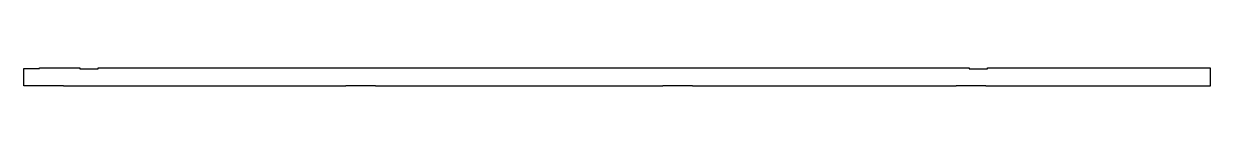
# Model space of a CAD drawing. Header units: millimetres. Extents: x 0 to 11974, y -94 to 90.
import ezdxf

# ---------------------------------------------------------------- set-up
doc = ezdxf.new("R2010")
doc.units = ezdxf.units.MM
doc.header["$LTSCALE"] = 10
doc.layers.add('MEMBERS', color=5, linetype='Continuous')

msp = doc.modelspace()

# ---------------------------------------------------------------- linework, layer by layer
at = {"layer": 'MEMBERS', "color": 3, "linetype": 'Continuous'}
msp.add_lwpolyline([(9725, 80), (9725, 90), (11974, 90), (11974, -94), (9710, -94), (9710, -90), (9410, -90), (9410, -94), (6750, -94), (6750, -90), (6450, -90), (6450, -94), (3550, -94), (3550, -90), (3250, -90), (3250, -94), (400, -94), (400, -90), (0, -90), (0, 85), (158, 85), (158, 90), (566, 90), (566, 80), (750, 80), (750, 90), (9541, 90), (9541, 80)], close=True, dxfattribs=at)

doc.saveas('drawing.dxf')
